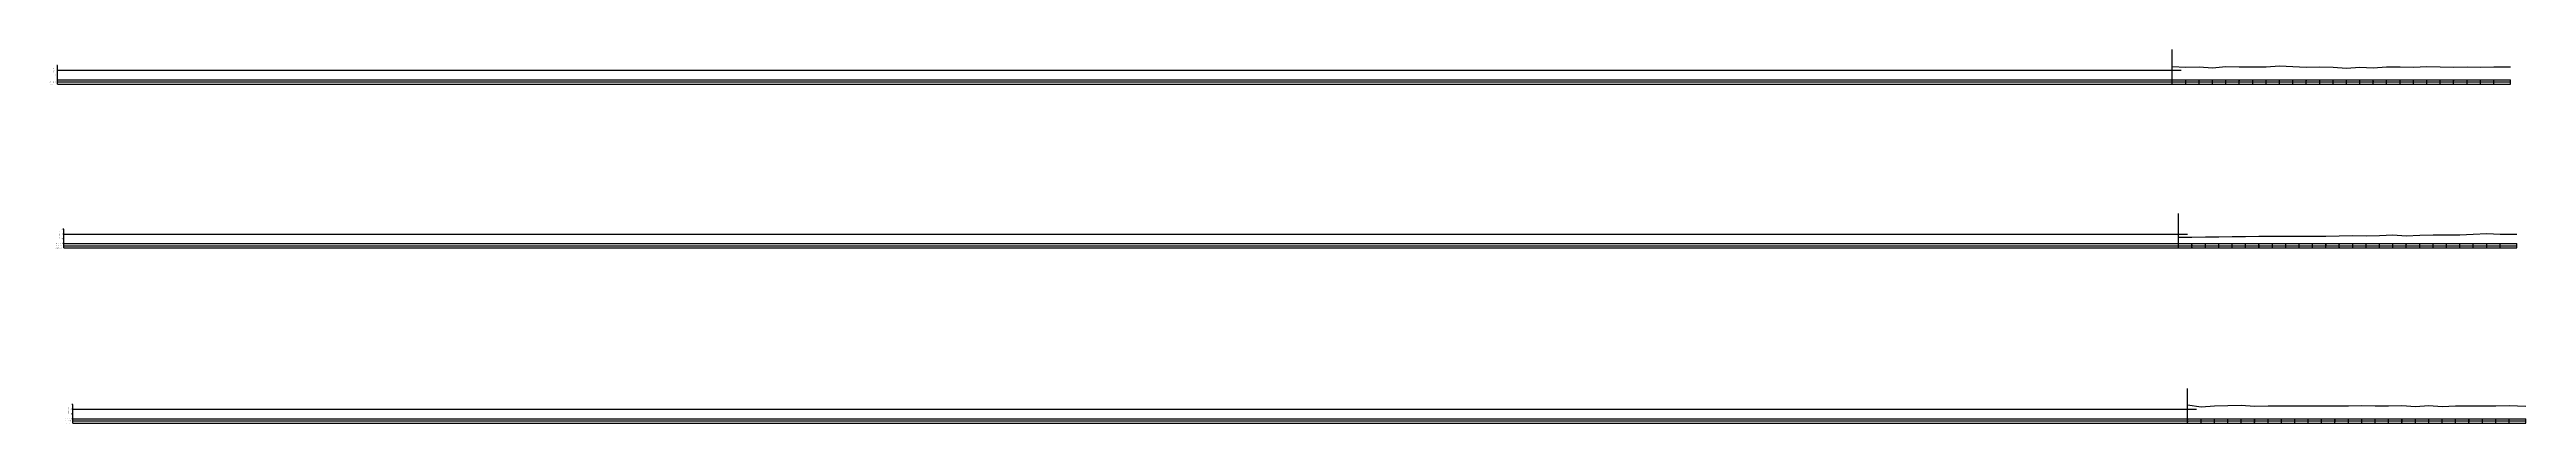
# Model space of a CAD drawing. Header units: metres. Extents: x -148477 to 168932, y -55673 to -2736.
# Drawn here: x -7023 to -4434, y -8612 to -8221 of the extents above; entities that cross this region are included whole.
import ezdxf

# ---------------------------------------------------------------- set-up
doc = ezdxf.new("R2010")
doc.units = ezdxf.units.M
doc.styles.add('liza', font='times.ttf', dxfattribs={"height": 2})

msp = doc.modelspace()

# ---------------------------------------------------------------- linework, layer by layer
at = {"linetype": 'Continuous', "lineweight": -3, "ltscale": 0.5}
for p, q in [((-4804.023, -8252.5335), (-4804.023, -8220.8957)), ((-7014.023, -8237.5335), (-7015.023, -8237.5335)), ((-7014.023, -8242.5335), (-7015.023, -8242.5335)), ((-7014.023, -8247.5335), (-7015.023, -8247.5335)), ((-7014.023, -8252.5335), (-7015.023, -8252.5335)), ((-7014.023, -8238.5335), (-7014.523, -8238.5335)), ((-7014.023, -8239.5335), (-7014.523, -8239.5335)), ((-7014.023, -8240.5335), (-7014.523, -8240.5335)), ((-7014.023, -8241.5335), (-7014.523, -8241.5335)), ((-7014.023, -8243.5335), (-7014.523, -8243.5335)), ((-7014.023, -8244.5335), (-7014.523, -8244.5335)), ((-7014.023, -8245.5335), (-7014.523, -8245.5335)), ((-7014.023, -8246.5335), (-7014.523, -8246.5335)), ((-7014.023, -8248.5335), (-7014.523, -8248.5335)), ((-7014.023, -8249.5335), (-7014.523, -8249.5335)), ((-7014.023, -8250.5335), (-7014.523, -8250.5335)), ((-7014.023, -8251.5335), (-7014.523, -8251.5335)), ((-7014.023, -8257.0335), (-7014.023, -8237.5335)), ((-7014.023, -8242.5335), (-4794.8091, -8242.5335)), ((-7014.023, -8252.5335), (-4450.523, -8252.5335)), ((-7014.023, -8254.7835), (-4450.523, -8254.7835)), ((-7014.023, -8257.0335), (-4450.523, -8257.0335)), ((-4804.023, -8257.0335), (-4804.023, -8252.5335)), ((-4790.023, -8257.0335), (-4790.023, -8252.5335)), ((-4776.023, -8257.0335), (-4776.023, -8252.5335)), ((-4762.023, -8257.0335), (-4762.023, -8252.5335)), ((-4748.023, -8257.0335), (-4748.023, -8252.5335)), ((-4734.023, -8257.0335), (-4734.023, -8252.5335)), ((-4720.023, -8257.0335), (-4720.023, -8252.5335)), ((-4706.023, -8257.0335), (-4706.023, -8252.5335)), ((-4692.023, -8257.0335), (-4692.023, -8252.5335)), ((-4678.023, -8257.0335), (-4678.023, -8252.5335)), ((-4664.023, -8257.0335), (-4664.023, -8252.5335)), ((-4650.023, -8257.0335), (-4650.023, -8252.5335)), ((-4636.023, -8257.0335), (-4636.023, -8252.5335)), ((-4622.023, -8257.0335), (-4622.023, -8252.5335)), ((-4608.023, -8257.0335), (-4608.023, -8252.5335)), ((-4594.023, -8257.0335), (-4594.023, -8252.5335)), ((-4580.023, -8257.0335), (-4580.023, -8252.5335)), ((-4566.023, -8257.0335), (-4566.023, -8252.5335)), ((-4552.023, -8257.0335), (-4552.023, -8252.5335)), ((-4538.023, -8257.0335), (-4538.023, -8252.5335)), ((-4524.023, -8257.0335), (-4524.023, -8252.5335)), ((-4510.023, -8257.0335), (-4510.023, -8252.5335)), ((-4496.023, -8257.0335), (-4496.023, -8252.5335)), ((-4482.023, -8257.0335), (-4482.023, -8252.5335)), ((-4468.023, -8257.0335), (-4468.023, -8252.5335)), ((-4450.523, -8257.0335), (-4450.523, -8252.5335)), ((-7007.4946, -8408.7971), (-7008.4946, -8408.7971)), ((-7007.4946, -8409.7971), (-7007.9946, -8409.7971)), ((-7007.4946, -8410.7971), (-7007.9946, -8410.7971)), ((-7007.4946, -8411.7971), (-7007.9946, -8411.7971)), ((-7007.4946, -8412.7971), (-7007.9946, -8412.7971)), ((-7007.4946, -8428.2971), (-7007.4946, -8408.7971)), ((-4797.4946, -8423.7971), (-4797.4946, -8392.1593)), ((-7007.4946, -8413.7971), (-7008.4946, -8413.7971)), ((-7007.4946, -8418.7971), (-7008.4946, -8418.7971)), ((-7007.4946, -8423.7971), (-7008.4946, -8423.7971)), ((-7007.4946, -8414.7971), (-7007.9946, -8414.7971)), ((-7007.4946, -8415.7971), (-7007.9946, -8415.7971)), ((-7007.4946, -8416.7971), (-7007.9946, -8416.7971)), ((-7007.4946, -8417.7971), (-7007.9946, -8417.7971)), ((-7007.4946, -8419.7971), (-7007.9946, -8419.7971)), ((-7007.4946, -8420.7971), (-7007.9946, -8420.7971)), ((-7007.4946, -8421.7971), (-7007.9946, -8421.7971)), ((-7007.4946, -8422.7971), (-7007.9946, -8422.7971)), ((-7007.4946, -8413.7971), (-4788.2807, -8413.7971)), ((-7007.4946, -8423.7971), (-4443.9946, -8423.7971)), ((-7007.4946, -8426.0471), (-4443.9946, -8426.0471)), ((-7007.4946, -8428.2971), (-4443.9946, -8428.2971)), ((-4797.4946, -8428.2971), (-4797.4946, -8423.7971)), ((-4783.4946, -8428.2971), (-4783.4946, -8423.7971)), ((-4769.4946, -8428.2971), (-4769.4946, -8423.7971)), ((-4755.4946, -8428.2971), (-4755.4946, -8423.7971)), ((-4741.4946, -8428.2971), (-4741.4946, -8423.7971)), ((-4727.4946, -8428.2971), (-4727.4946, -8423.7971)), ((-4713.4946, -8428.2971), (-4713.4946, -8423.7971)), ((-4699.4946, -8428.2971), (-4699.4946, -8423.7971)), ((-4685.4946, -8428.2971), (-4685.4946, -8423.7971)), ((-4671.4946, -8428.2971), (-4671.4946, -8423.7971)), ((-4657.4946, -8428.2971), (-4657.4946, -8423.7971)), ((-4643.4946, -8428.2971), (-4643.4946, -8423.7971)), ((-4629.4946, -8428.2971), (-4629.4946, -8423.7971)), ((-4615.4946, -8428.2971), (-4615.4946, -8423.7971)), ((-4601.4946, -8428.2971), (-4601.4946, -8423.7971)), ((-4587.4946, -8428.2971), (-4587.4946, -8423.7971)), ((-4573.4946, -8428.2971), (-4573.4946, -8423.7971)), ((-4559.4946, -8428.2971), (-4559.4946, -8423.7971)), ((-4545.4946, -8428.2971), (-4545.4946, -8423.7971)), ((-4531.4946, -8428.2971), (-4531.4946, -8423.7971)), ((-4517.4946, -8428.2971), (-4517.4946, -8423.7971)), ((-4503.4946, -8428.2971), (-4503.4946, -8423.7971)), ((-4489.4946, -8428.2971), (-4489.4946, -8423.7971)), ((-4475.4946, -8428.2971), (-4475.4946, -8423.7971)), ((-4461.4946, -8428.2971), (-4461.4946, -8423.7971)), ((-4443.9946, -8428.2971), (-4443.9946, -8423.7971)), ((-6998.0369, -8591.8498), (-6999.0369, -8591.8498)), ((-6998.0369, -8592.8498), (-6998.5369, -8592.8498)), ((-6998.0369, -8593.8498), (-6998.5369, -8593.8498)), ((-6998.0369, -8611.3498), (-6998.0369, -8591.8498)), ((-4788.0369, -8606.8498), (-4788.0369, -8575.212)), ((-6998.0369, -8596.8498), (-6999.0369, -8596.8498)), ((-6998.0369, -8601.8498), (-6999.0369, -8601.8498)), ((-6998.0369, -8606.8498), (-6999.0369, -8606.8498)), ((-6998.0369, -8594.8498), (-6998.5369, -8594.8498)), ((-6998.0369, -8595.8498), (-6998.5369, -8595.8498)), ((-6998.0369, -8597.8498), (-6998.5369, -8597.8498)), ((-6998.0369, -8598.8498), (-6998.5369, -8598.8498)), ((-6998.0369, -8599.8498), (-6998.5369, -8599.8498)), ((-6998.0369, -8600.8498), (-6998.5369, -8600.8498)), ((-6998.0369, -8602.8498), (-6998.5369, -8602.8498)), ((-6998.0369, -8603.8498), (-6998.5369, -8603.8498)), ((-6998.0369, -8604.8498), (-6998.5369, -8604.8498)), ((-6998.0369, -8605.8498), (-6998.5369, -8605.8498)), ((-6998.0369, -8596.8498), (-4778.823, -8596.8498)), ((-6998.0369, -8606.8498), (-4434.5369, -8606.8498)), ((-6998.0369, -8609.0998), (-4434.5369, -8609.0998)), ((-6998.0369, -8611.3498), (-4434.5369, -8611.3498)), ((-4788.0369, -8611.3498), (-4788.0369, -8606.8498)), ((-4774.0369, -8611.3498), (-4774.0369, -8606.8498)), ((-4760.0369, -8611.3498), (-4760.0369, -8606.8498)), ((-4746.0369, -8611.3498), (-4746.0369, -8606.8498)), ((-4732.0369, -8611.3498), (-4732.0369, -8606.8498)), ((-4718.0369, -8611.3498), (-4718.0369, -8606.8498)), ((-4704.0369, -8611.3498), (-4704.0369, -8606.8498)), ((-4690.0369, -8611.3498), (-4690.0369, -8606.8498)), ((-4676.0369, -8611.3498), (-4676.0369, -8606.8498)), ((-4662.0369, -8611.3498), (-4662.0369, -8606.8498)), ((-4648.0369, -8611.3498), (-4648.0369, -8606.8498)), ((-4634.0369, -8611.3498), (-4634.0369, -8606.8498)), ((-4620.0369, -8611.3498), (-4620.0369, -8606.8498)), ((-4606.0369, -8611.3498), (-4606.0369, -8606.8498)), ((-4592.0369, -8611.3498), (-4592.0369, -8606.8498)), ((-4578.0369, -8611.3498), (-4578.0369, -8606.8498)), ((-4564.0369, -8611.3498), (-4564.0369, -8606.8498)), ((-4550.0369, -8611.3498), (-4550.0369, -8606.8498)), ((-4536.0369, -8611.3498), (-4536.0369, -8606.8498)), ((-4522.0369, -8611.3498), (-4522.0369, -8606.8498)), ((-4508.0369, -8611.3498), (-4508.0369, -8606.8498)), ((-4494.0369, -8611.3498), (-4494.0369, -8606.8498)), ((-4480.0369, -8611.3498), (-4480.0369, -8606.8498)), ((-4466.0369, -8611.3498), (-4466.0369, -8606.8498)), ((-4452.0369, -8611.3498), (-4452.0369, -8606.8498)), ((-4434.5369, -8611.3498), (-4434.5369, -8606.8498))]:
    msp.add_line(p, q, dxfattribs=at)
at = {"color": 2, "linetype": 'Continuous', "lineweight": -3, "ltscale": 0.5}
msp.add_lwpolyline([(-4804.023, -8238.7035), (-4790.023, -8239.3135), (-4776.023, -8238.8335), (-4762.023, -8239.9335), (-4748.023, -8238.7535), (-4734.023, -8238.9535), (-4720.023, -8238.9235), (-4706.023, -8239.0035), (-4692.023, -8238.0535), (-4678.023, -8238.7935), (-4664.023, -8239.1835), (-4650.023, -8239.0735), (-4636.023, -8239.4435), (-4622.023, -8240.5035), (-4608.023, -8239.4235), (-4594.023, -8239.9335), (-4580.023, -8239.1135), (-4566.023, -8238.8735), (-4552.023, -8239.4935), (-4538.023, -8238.6435), (-4524.023, -8238.8935), (-4510.023, -8239.2135), (-4496.023, -8238.8335), (-4482.023, -8239.1735), (-4468.023, -8238.9435), (-4450.523, -8238.9735)], dxfattribs=at)
at = {"color": 3, "linetype": 'Continuous', "lineweight": -3, "ltscale": 0.5}
msp.add_lwpolyline([(-4797.4946, -8417.1371), (-4783.4946, -8416.9471), (-4769.4946, -8416.5571), (-4755.4946, -8416.6571), (-4741.4946, -8416.2871), (-4727.4946, -8416.3671), (-4713.4946, -8415.9171), (-4699.4946, -8416.0771), (-4685.4946, -8415.9871), (-4671.4946, -8415.8171), (-4657.4946, -8415.9271), (-4643.4946, -8415.9871), (-4629.4946, -8415.6671), (-4615.4946, -8415.3071), (-4601.4946, -8415.6671), (-4587.4946, -8415.3771), (-4573.4946, -8414.7571), (-4559.4946, -8415.4871), (-4545.4946, -8414.8171), (-4531.4946, -8414.6571), (-4517.4946, -8414.5271), (-4503.4946, -8414.5771), (-4489.4946, -8413.8041), (-4475.4946, -8413.0671), (-4461.4946, -8413.9971), (-4443.9946, -8413.8851)], dxfattribs=at)
at = {"color": 6, "linetype": 'Continuous', "lineweight": -3, "ltscale": 0.5}
msp.add_lwpolyline([(-4788.0369, -8592.2998), (-4774.0369, -8594.1998), (-4760.0369, -8593.1598), (-4746.0369, -8593.0598), (-4732.0369, -8592.5998), (-4718.0369, -8593.7998), (-4704.0369, -8593.3098), (-4690.0369, -8593.2798), (-4676.0369, -8593.2198), (-4662.0369, -8593.3398), (-4648.0369, -8593.2198), (-4634.0369, -8593.1698), (-4620.0369, -8593.4598), (-4606.0369, -8592.9798), (-4592.0369, -8593.2998), (-4578.0369, -8593.3698), (-4564.0369, -8592.9998), (-4550.0369, -8593.9298), (-4536.0369, -8593.1398), (-4522.0369, -8594.0098), (-4508.0369, -8593.3398), (-4494.0369, -8593.3298), (-4480.0369, -8593.3398), (-4466.0369, -8593.2598), (-4452.0369, -8593.1198), (-4434.5369, -8593.6298)], dxfattribs=at)

# ---------------------------------------------------------------- texts
at = {"linetype": 'Continuous', "lineweight": -3, "ltscale": 0.5, "char_height": 0.5, "attachment_point": 1, "style": 'liza'}
for s, insert, width in [('DATUM AT -10.00 (m)', (-7022.523, -8252.2835), 7.5), ('EXISTING R.L. (m)', (-7022.523, -8254.5335), 7.5), ('DISTANCE IN (m)', (-7022.523, -8256.7835), 7.5), ('-5.00', (-7017.023, -8247.2835), 2), ('0.00', (-7017.023, -8242.2835), 2), ('5.00', (-7017.023, -8237.2835), 2), ('5.00', (-7010.4946, -8408.5471), 2), ('DATUM AT -10.00 (m)', (-7015.9946, -8423.5471), 7.5), ('EXISTING R.L. (m)', (-7015.9946, -8425.7971), 7.5), ('DISTANCE IN (m)', (-7015.9946, -8428.0471), 7.5), ('-5.00', (-7010.4946, -8418.5471), 2), ('0.00', (-7010.4946, -8413.5471), 2), ('5.00', (-7001.0369, -8591.5998), 2), ('DATUM AT -10.00 (m)', (-7006.5369, -8606.5998), 7.5), ('EXISTING R.L. (m)', (-7006.5369, -8608.8498), 7.5), ('DISTANCE IN (m)', (-7006.5369, -8611.0998), 7.5), ('-5.00', (-7001.0369, -8601.5998), 2), ('0.00', (-7001.0369, -8596.5998), 2)]:
    msp.add_mtext(s, dxfattribs=dict(at, insert=insert, width=width))
at = {"linetype": 'Continuous', "lineweight": -3, "ltscale": 0.5, "char_height": 0.5, "attachment_point": 1, "rotation": 90, "style": 'liza'}
for s, insert, width in [('ELEVATION (m PWD)', (-7019.023, -8247.5335), 10), ('3.83', (-4803.923, -8254.6835), 2.15), ('3.22', (-4789.923, -8254.6835), 2.15), ('3.70', (-4775.923, -8254.6835), 2.15), ('2.60', (-4761.923, -8254.6835), 2.15), ('3.78', (-4747.923, -8254.6835), 2.15), ('3.58', (-4733.923, -8254.6835), 2.15), ('3.61', (-4719.923, -8254.6835), 2.15), ('3.53', (-4705.923, -8254.6835), 2.15), ('4.48', (-4691.923, -8254.6835), 2.15), ('3.74', (-4677.923, -8254.6835), 2.15), ('3.35', (-4663.923, -8254.6835), 2.15), ('3.46', (-4649.923, -8254.6835), 2.15), ('3.09', (-4635.923, -8254.6835), 2.15), ('2.03', (-4621.923, -8254.6835), 2.15), ('3.11', (-4607.923, -8254.6835), 2.15), ('2.60', (-4593.923, -8254.6835), 2.15), ('3.42', (-4579.923, -8254.6835), 2.15), ('3.66', (-4565.923, -8254.6835), 2.15), ('3.04', (-4551.923, -8254.6835), 2.15), ('3.89', (-4537.923, -8254.6835), 2.15), ('3.64', (-4523.923, -8254.6835), 2.15), ('3.32', (-4509.923, -8254.6835), 2.15), ('3.70', (-4495.923, -8254.6835), 2.15), ('3.36', (-4481.923, -8254.6835), 2.15), ('3.59', (-4467.923, -8254.6835), 2.15), ('3.56', (-4450.423, -8254.6835), 2.15), ('ELEVATION (m PWD)', (-7012.4946, -8418.7971), 10), ('2205.00', (-4797.3946, -8428.1971), 2.15), ('-3.34', (-4797.3946, -8425.9471), 2.15), ('2219.00', (-4783.3946, -8428.1971), 2.15), ('-3.15', (-4783.3946, -8425.9471), 2.15), ('2233.00', (-4769.3946, -8428.1971), 2.15), ('-2.76', (-4769.3946, -8425.9471), 2.15), ('-2.86', (-4755.3946, -8425.9471), 2.15), ('2247.00', (-4755.3946, -8428.1971), 2.15), ('2261.00', (-4741.3946, -8428.1971), 2.15), ('-2.49', (-4741.3946, -8425.9471), 2.15), ('2275.00', (-4727.3946, -8428.1971), 2.15), ('-2.57', (-4727.3946, -8425.9471), 2.15), ('2289.00', (-4713.3946, -8428.1971), 2.15), ('-2.12', (-4713.3946, -8425.9471), 2.15), ('-2.28', (-4699.3946, -8425.9471), 2.15), ('2303.00', (-4699.3946, -8428.1971), 2.15), ('2317.00', (-4685.3946, -8428.1971), 2.15), ('-2.19', (-4685.3946, -8425.9471), 2.15), ('-2.02', (-4671.3946, -8425.9471), 2.15), ('2331.00', (-4671.3946, -8428.1971), 2.15), ('2345.00', (-4657.3946, -8428.1971), 2.15), ('-2.13', (-4657.3946, -8425.9471), 2.15), ('2359.00', (-4643.3946, -8428.1971), 2.15), ('-2.19', (-4643.3946, -8425.9471), 2.15), ('-1.87', (-4629.3946, -8425.9471), 2.15), ('2373.00', (-4629.3946, -8428.1971), 2.15), ('2387.00', (-4615.3946, -8428.1971), 2.15), ('-1.51', (-4615.3946, -8425.9471), 2.15), ('-1.87', (-4601.3946, -8425.9471), 2.15), ('2401.00', (-4601.3946, -8428.1971), 2.15), ('-1.58', (-4587.3946, -8425.9471), 2.15), ('2415.00', (-4587.3946, -8428.1971), 2.15), ('-0.96', (-4573.3946, -8425.9471), 2.15), ('2429.00', (-4573.3946, -8428.1971), 2.15), ('2443.00', (-4559.3946, -8428.1971), 2.15), ('-1.69', (-4559.3946, -8425.9471), 2.15), ('-1.02', (-4545.3946, -8425.9471), 2.15), ('2457.00', (-4545.3946, -8428.1971), 2.15), ('-0.86', (-4531.3946, -8425.9471), 2.15), ('2471.00', (-4531.3946, -8428.1971), 2.15), ('-0.73', (-4517.3946, -8425.9471), 2.15), ('2485.00', (-4517.3946, -8428.1971), 2.15), ('-0.78', (-4503.3946, -8425.9471), 2.15), ('2499.00', (-4503.3946, -8428.1971), 2.15), ('-0.01', (-4489.3946, -8425.9471), 2.15), ('2513.00', (-4489.3946, -8428.1971), 2.15), ('0.73', (-4475.3946, -8425.9471), 2.15), ('2527.00', (-4475.3946, -8428.1971), 2.15), ('-0.20', (-4461.3946, -8425.9471), 2.15), ('2541.00', (-4461.3946, -8428.1971), 2.15), ('-0.09', (-4443.8946, -8425.9471), 2.15), ('2558.50', (-4443.8946, -8428.1971), 2.15), ('ELEVATION (m PWD)', (-7003.0369, -8601.8498), 10), ('2205.00', (-4787.9369, -8611.2498), 2.15), ('4.55', (-4787.9369, -8608.9998), 2.15), ('2219.00', (-4773.9369, -8611.2498), 2.15), ('2.65', (-4773.9369, -8608.9998), 2.15), ('2233.00', (-4759.9369, -8611.2498), 2.15), ('3.69', (-4759.9369, -8608.9998), 2.15), ('2247.00', (-4745.9369, -8611.2498), 2.15), ('3.79', (-4745.9369, -8608.9998), 2.15), ('2261.00', (-4731.9369, -8611.2498), 2.15), ('4.25', (-4731.9369, -8608.9998), 2.15), ('3.05', (-4717.9369, -8608.9998), 2.15), ('2275.00', (-4717.9369, -8611.2498), 2.15), ('2289.00', (-4703.9369, -8611.2498), 2.15), ('3.54', (-4703.9369, -8608.9998), 2.15), ('2303.00', (-4689.9369, -8611.2498), 2.15), ('3.57', (-4689.9369, -8608.9998), 2.15), ('2317.00', (-4675.9369, -8611.2498), 2.15), ('3.63', (-4675.9369, -8608.9998), 2.15), ('2331.00', (-4661.9369, -8611.2498), 2.15), ('3.51', (-4661.9369, -8608.9998), 2.15), ('2345.00', (-4647.9369, -8611.2498), 2.15), ('3.63', (-4647.9369, -8608.9998), 2.15), ('3.68', (-4633.9369, -8608.9998), 2.15), ('2359.00', (-4633.9369, -8611.2498), 2.15), ('2373.00', (-4619.9369, -8611.2498), 2.15), ('3.39', (-4619.9369, -8608.9998), 2.15), ('3.87', (-4605.9369, -8608.9998), 2.15), ('2387.00', (-4605.9369, -8611.2498), 2.15), ('2401.00', (-4591.9369, -8611.2498), 2.15), ('3.55', (-4591.9369, -8608.9998), 2.15), ('3.48', (-4577.9369, -8608.9998), 2.15), ('2415.00', (-4577.9369, -8611.2498), 2.15), ('3.85', (-4563.9369, -8608.9998), 2.15), ('2429.00', (-4563.9369, -8611.2498), 2.15), ('2443.00', (-4549.9369, -8611.2498), 2.15), ('2.92', (-4549.9369, -8608.9998), 2.15), ('2457.00', (-4535.9369, -8611.2498), 2.15), ('3.71', (-4535.9369, -8608.9998), 2.15), ('2.84', (-4521.9369, -8608.9998), 2.15), ('2471.00', (-4521.9369, -8611.2498), 2.15), ('2485.00', (-4507.9369, -8611.2498), 2.15), ('3.51', (-4507.9369, -8608.9998), 2.15), ('2499.00', (-4493.9369, -8611.2498), 2.15), ('3.52', (-4493.9369, -8608.9998), 2.15), ('2513.00', (-4479.9369, -8611.2498), 2.15), ('3.51', (-4479.9369, -8608.9998), 2.15), ('2527.00', (-4465.9369, -8611.2498), 2.15), ('3.59', (-4465.9369, -8608.9998), 2.15), ('2541.00', (-4451.9369, -8611.2498), 2.15), ('3.73', (-4451.9369, -8608.9998), 2.15), ('2558.50', (-4434.4369, -8611.2498), 2.15), ('3.22', (-4434.4369, -8608.9998), 2.15)]:
    msp.add_mtext(s, dxfattribs=dict(at, insert=insert, width=width))

doc.saveas('drawing.dxf')
